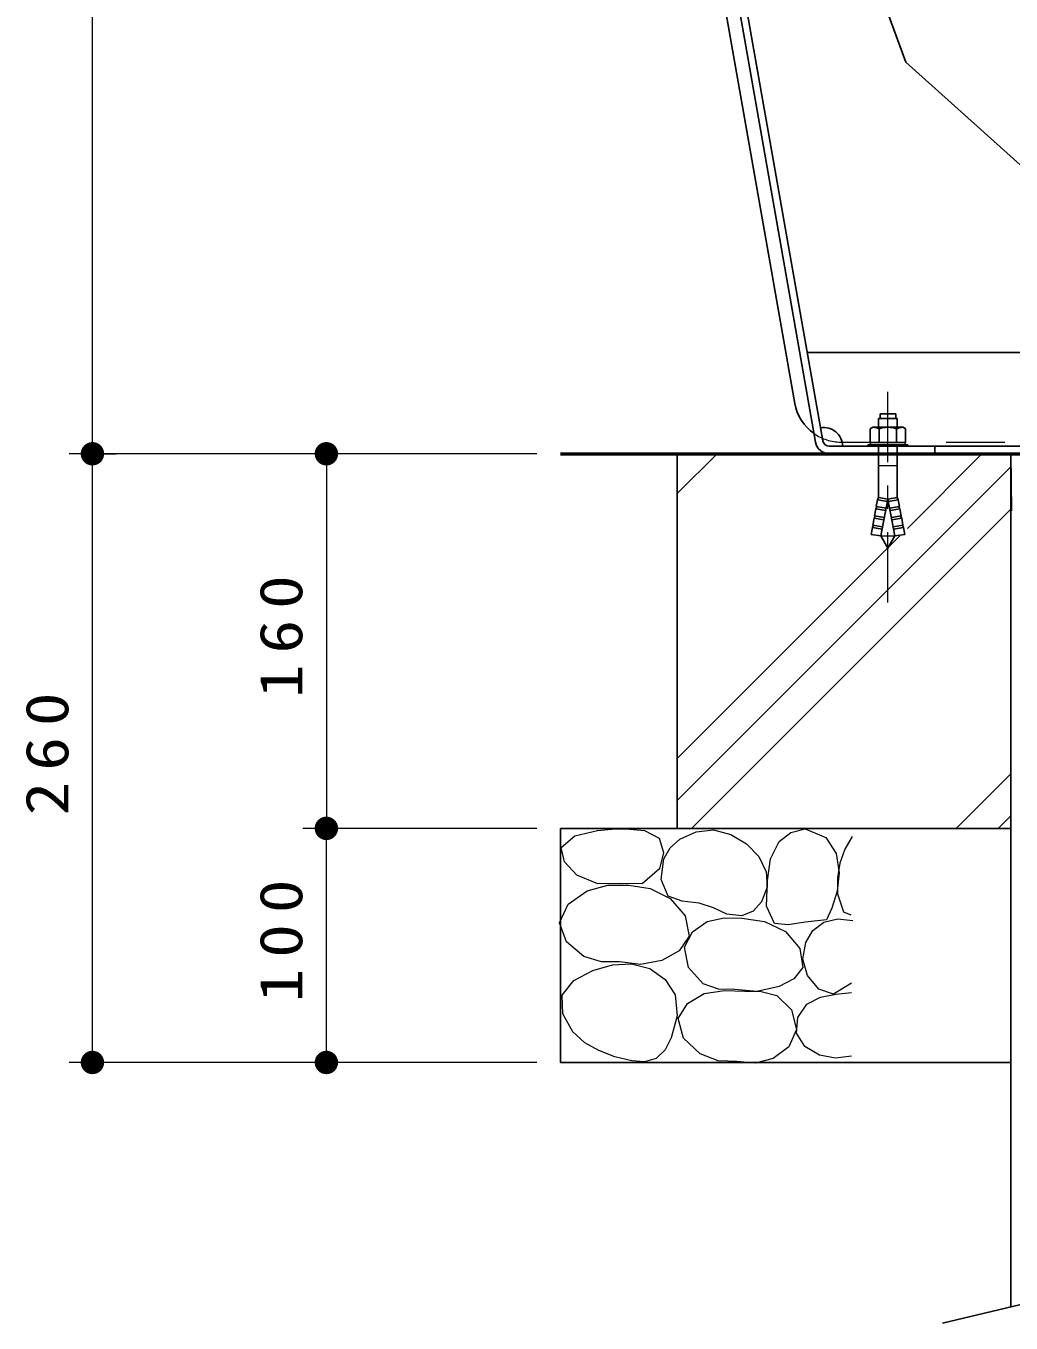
# Model space of a CAD drawing. Units: millimetres on the paper, scale 1:10. Extents: x -385 to 0, y -5 to 267.
# Drawn here: x -280.4 to -238.3, y 54.9 to 110.3 of the extents above; entities that cross this region are included whole.
import ezdxf

# ---------------------------------------------------------------- set-up
doc = ezdxf.new("R2010")
doc.units = ezdxf.units.MM
doc.linetypes.add('USER1', pattern=[4.5, 2.5, -2])
doc.linetypes.add('USER2', pattern=[6, 3, -1, 1, -1])
doc.layers.add('LY_1', color=7, linetype='Continuous', lineweight=13)
doc.styles.add('ＭＳ ゴシック', font='')
doc.styles.get('ＭＳ ゴシック').set_extended_font_data('MS Gothic')

# ---------------------------------------------------------------- blocks, each defined once
blk = doc.blocks.new('filled_dot')
at = {"color": 0, "linetype": 'Continuous', "lineweight": -2, "const_width": 1.25}
blk.add_lwpolyline([(-0.625, 0, 1), (0.625, 0, 1)], format="xyb", close=True, dxfattribs=at)

msp = doc.modelspace()

# ---------------------------------------------------------------- linework, layer by layer
at = {"layer": 'LY_1'}
for p, q in [((-277.53, 92.007), (-277.53, 133.757)), ((-258.53, 92.007), (-278.53, 92.007)), ((-277.53, 92.007), (-276.53, 92.007)), ((-277.53, 66.007), (-277.53, 92.007)), ((-267.53, 92.007), (-267.53, 76.007)), ((-252.53, 90.304), (-250.826, 92.007)), ((-242.698, 88.822), (-239.512, 92.007)), ((-252.53, 77.194), (-238.28, 91.444)), ((-251.92, 76.007), (-238.28, 89.648)), ((-252.53, 78.99), (-243.012, 88.507)), ((-240.607, 76.007), (-238.28, 78.334)), ((-238.811, 76.007), (-238.28, 76.538)), ((-258.53, 76.007), (-268.53, 76.007)), ((-267.53, 66.007), (-267.53, 76.007)), ((-257.53, 76.007), (-257.53, 66.007)), ((-257.53, 76.007), (-245.03, 76.007)), ((-258.53, 66.007), (-278.53, 66.007)), ((-257.53, 66.007), (-245.03, 66.007))]:
    msp.add_line(p, q, dxfattribs=at)
at = {"layer": 'LY_1', "color": 3, "lineweight": 25}
for p, q in [((-252.406, 125.308), (-246.622, 92.503)), ((-252.091, 125.363), (-246.307, 92.559)), ((-246.971, 96.327), (-232.018, 96.327)), ((-246.031, 92.327), (-227.53, 92.327)), ((-241.53, 92.007), (-241.53, 92.327))]:
    msp.add_line(p, q, dxfattribs=at)
at = {"layer": 'LY_1', "color": 5, "lineweight": 25}
msp.add_line((-252.939, 124.966), (-247.507, 94.16), dxfattribs=at)
at = {"layer": 'LY_1', "color": 32, "lineweight": 25}
msp.add_line((-242.766, 108.73), (-247.326, 121.307), dxfattribs=at)
at = {"layer": 'LY_1', "linetype": 'USER2'}
msp.add_line((-243.53, 85.653), (-243.53, 95.338), dxfattribs=at)
at = {"layer": 'LY_1', "lineweight": 25}
for p, q in [((-243.862, 93.507), (-243.862, 93.707)), ((-243.862, 93.707), (-243.197, 93.707)), ((-243.197, 93.507), (-243.197, 93.707)), ((-244.179, 93.137), (-244.28, 93.079)), ((-244.28, 93.079), (-244.28, 92.487)), ((-242.88, 93.137), (-244.179, 93.137)), ((-243.93, 93.507), (-243.93, 93.132)), ((-243.93, 93.507), (-243.13, 93.507)), ((-243.905, 93.079), (-243.905, 92.487)), ((-243.155, 93.079), (-243.155, 92.487)), ((-243.13, 93.507), (-243.13, 93.132)), ((-242.88, 93.137), (-242.78, 93.079)), ((-242.78, 93.079), (-242.78, 92.487)), ((-252.53, 92.007), (-252.53, 76.007)), ((-244.38, 92.327), (-244.38, 92.387)), ((-242.68, 92.387), (-244.38, 92.387)), ((-242.68, 92.327), (-244.38, 92.327)), ((-244.33, 92.387), (-244.23, 92.487)), ((-242.78, 92.487), (-244.28, 92.487)), ((-243.93, 90.138), (-243.93, 92.322)), ((-243.13, 90.138), (-243.13, 92.322)), ((-242.73, 92.387), (-242.83, 92.487)), ((-242.68, 92.327), (-242.68, 92.387)), ((-238.28, 92.007), (-238.248, 89.572)), ((-237.46, 92.007), (-238.28, 92.007)), ((-238.28, 55.565), (-238.28, 92.007)), ((-244.026, 89.748), (-243.97, 90.043)), ((-243.97, 90.043), (-243.924, 90.137)), ((-243.97, 90.043), (-243.548, 89.974)), ((-243.93, 90.138), (-243.53, 90.072)), ((-243.827, 88.497), (-243.53, 90.072)), ((-243.13, 90.138), (-243.53, 90.072)), ((-243.232, 88.497), (-243.53, 90.072)), ((-243.089, 90.043), (-243.511, 89.974)), ((-243.089, 90.043), (-243.136, 90.137)), ((-243.033, 89.748), (-243.089, 90.043)), ((-244.175, 88.96), (-244.119, 89.256)), ((-244.119, 89.256), (-244.072, 89.349)), ((-244.119, 89.256), (-243.697, 89.186)), ((-244.101, 89.354), (-244.045, 89.65)), ((-244.101, 89.354), (-243.679, 89.285)), ((-244.045, 89.65), (-243.998, 89.743)), ((-244.045, 89.65), (-243.623, 89.58)), ((-244.026, 89.748), (-243.604, 89.679)), ((-243.033, 89.748), (-243.455, 89.679)), ((-243.014, 89.65), (-243.437, 89.58)), ((-242.959, 89.354), (-243.381, 89.285)), ((-242.94, 89.256), (-243.362, 89.186)), ((-243.014, 89.65), (-243.061, 89.743)), ((-242.959, 89.354), (-243.014, 89.65)), ((-242.94, 89.256), (-242.987, 89.349)), ((-242.884, 88.96), (-242.94, 89.256)), ((-244.25, 88.566), (-244.194, 88.862)), ((-244.194, 88.862), (-244.147, 88.956)), ((-244.194, 88.862), (-243.772, 88.792)), ((-244.175, 88.96), (-243.753, 88.891)), ((-242.884, 88.96), (-243.306, 88.891)), ((-242.866, 88.862), (-243.288, 88.792)), ((-242.866, 88.862), (-242.912, 88.956)), ((-242.81, 88.566), (-242.866, 88.862)), ((-244.25, 88.566), (-243.827, 88.497)), ((-243.827, 88.497), (-243.53, 87.976)), ((-243.232, 88.497), (-243.53, 87.976)), ((-242.81, 88.566), (-243.232, 88.497)), ((-257.53, 76.007), (-238.28, 76.007)), ((-257.53, 76.007), (-257.53, 66.007)), ((-257.53, 66.007), (-238.28, 66.007)), ((-241.197, 54.877), (-212.967, 61.533))]:
    msp.add_line(p, q, dxfattribs=at)
at = {"layer": 'LY_1', "lineweight": 50}
msp.add_line((-257.53, 92.007), (-227.53, 92.007), dxfattribs=at)
at = {"layer": 'LY_1', "color": 5, "linetype": 'USER1'}
msp.add_line((-245.537, 92.507), (-227.53, 92.507), dxfattribs=at)
at = {"layer": 'LY_1', "linetype": 'USER1'}
for p, q in [((-243.93, 91.507), (-243.13, 91.507)), ((-243.825, 88.507), (-243.234, 88.507))]:
    msp.add_line(p, q, dxfattribs=at)
at = {"layer": 'LY_1', "color": 32, "lineweight": 25}
msp.add_lwpolyline([(-234.262, 92.007), (-231.725, 96.892), (-236.186, 98.429), (-234.253, 101.105), (-242.766, 108.73)], dxfattribs=at)
at = {"layer": 'LY_1'}
for points in [[(-254.996, 73.658), (-255.934, 73.634), (-256.83, 74.005), (-257.351, 74.582), (-257.499, 75.194), (-256.91, 75.688), (-255.938, 75.913), (-255.323, 75.975), (-254.723, 75.987), (-253.932, 75.92), (-253.311, 75.591), (-253.124, 74.972), (-253.286, 74.277), (-254.03, 73.633)], [(-250.412, 72.345), (-250.986, 72.619), (-251.601, 72.815), (-252.316, 72.899), (-252.915, 73.113), (-253.227, 73.82), (-253.113, 74.699), (-252.829, 75.181), (-252.419, 75.541), (-251.731, 75.856), (-250.982, 75.938), (-250.239, 75.751), (-249.57, 75.343), (-249.045, 74.809), (-248.727, 74.153), (-248.694, 73.493), (-248.925, 72.865), (-249.291, 72.476), (-249.768, 72.27)], [(-246.15, 72.097), (-247.067, 71.998), (-247.785, 71.884), (-248.38, 71.948), (-248.713, 72.681), (-248.677, 73.782), (-248.547, 74.706), (-248.182, 75.442), (-247.682, 75.83), (-247.067, 75.987), (-246.175, 75.615), (-245.742, 74.927), (-245.605, 74.104), (-245.693, 73.329), (-245.927, 72.592)], [(-254.996, 70.313), (-255.772, 70.3), (-256.532, 70.536), (-257.272, 71.158), (-257.573, 71.973), (-257.19, 72.763), (-256.384, 73.336), (-255.497, 73.579), (-254.6, 73.584), (-253.687, 73.433), (-252.84, 73.014), (-252.191, 72.264), (-252.023, 71.403), (-252.448, 70.78), (-253.187, 70.362), (-254.103, 70.192)], [(-250.065, 69.123), (-250.765, 69.132), (-251.428, 69.371), (-252.057, 70.058), (-252.221, 70.932), (-251.877, 71.581), (-251.254, 72.023), (-250.524, 72.188), (-249.768, 72.171), (-248.8, 72.032), (-247.909, 71.601), (-247.297, 70.872), (-247.166, 70.065), (-247.552, 69.579), (-248.182, 69.247), (-249.135, 69.039)], [(-254.476, 66.076), (-255.196, 66.249), (-255.888, 66.522), (-256.487, 66.851), (-257.003, 67.315), (-257.418, 68.079), (-257.449, 68.876), (-256.952, 69.512), (-256.136, 69.941), (-255.3, 70.183), (-254.482, 70.225), (-253.708, 70.015), (-253.051, 69.552), (-252.617, 68.9), (-252.531, 68.002), (-252.791, 67.067), (-253.052, 66.549), (-253.435, 66.175), (-253.938, 66.036)], [(-249.991, 66.05), (-250.785, 66.081), (-251.552, 66.372), (-252.264, 67.049), (-252.493, 67.884), (-252.097, 68.527), (-251.378, 68.949), (-250.517, 69.078), (-249.644, 69.048), (-248.941, 69.037), (-248.281, 68.875), (-247.652, 68.26), (-247.439, 67.413), (-247.764, 66.682), (-248.43, 66.174), (-249.205, 65.981)]]:
    msp.add_lwpolyline(points, close=True, dxfattribs=at)
for points in [[(-245.06, 75.665), (-245.369, 75.114), (-245.58, 74.525), (-245.678, 73.892), (-245.679, 73.212), (-245.431, 72.444), (-245.109, 72.32)], [(-245.085, 69.396), (-245.853, 68.925), (-246.486, 69.14), (-246.968, 69.718), (-247.162, 70.427), (-247.042, 71.13), (-246.735, 71.639), (-246.274, 71.998), (-245.664, 72.141), (-245.035, 72.072)], [(-245.085, 66.274), (-245.762, 66.195), (-246.447, 66.323), (-247.074, 66.691), (-247.439, 67.265), (-247.38, 67.934), (-246.993, 68.504), (-246.412, 68.8), (-245.754, 68.925), (-245.085, 69)]]:
    msp.add_lwpolyline(points, dxfattribs=at)
at = {"layer": 'LY_1', "color": 5, "lineweight": 25}
msp.add_arc((-245.537, 94.507), 2, 190, 234.9096, dxfattribs=at)
at = {"layer": 'LY_1', "color": 3, "lineweight": 25}
for centre, radius, start, end in [((-246.266, 92.327), 0.8, 0, 100), ((-246.031, 92.607), 0.28, 190, 270), ((-246.031, 92.607), 0.6, 190, 270)]:
    msp.add_arc(centre, radius, start, end, dxfattribs=at)
at = {"layer": 'LY_1', "lineweight": 25}
for centre, radius, start, end in [((-244.179, 92.459), 0.678, 66.1356, 90), ((-243.53, 91.896), 1.241, 72.4125, 107.5875), ((-242.88, 92.459), 0.678, 90, 113.8644)]:
    msp.add_arc(centre, radius, start, end, dxfattribs=at)
at = {"layer": 'LY_1', "color": 5, "linetype": 'USER1'}
msp.add_arc((-245.537, 94.507), 2, 234.9096, 270, dxfattribs=at)

# ---------------------------------------------------------------- block references
at = {"layer": 'LY_1', "xscale": 0.4, "yscale": 0.4}
for p, rotation in [((-277.53, 92.007), 90), ((-277.53, 92.007), 270), ((-267.53, 92.007), 270), ((-267.53, 76.007), 90), ((-267.53, 76.007), 270), ((-277.53, 66.007), 90), ((-267.53, 66.007), 90)]:
    msp.add_blockref('filled_dot', p, dxfattribs=dict(at, rotation=rotation))

# ---------------------------------------------------------------- texts
at = {"layer": 'LY_1', "char_height": 1.833, "attachment_point": 8, "rotation": 90, "style": 'ＭＳ ゴシック'}
for s, insert in [('\\T1.33;\\W1.15;160', (-268.53, 84.429)), ('\\T1.33;\\W1.15;260', (-278.53, 79.423)), ('\\T1.33;\\W1.15;100', (-268.53, 71.436))]:
    msp.add_mtext(s, dxfattribs=dict(at, insert=insert))

doc.saveas('drawing.dxf')
